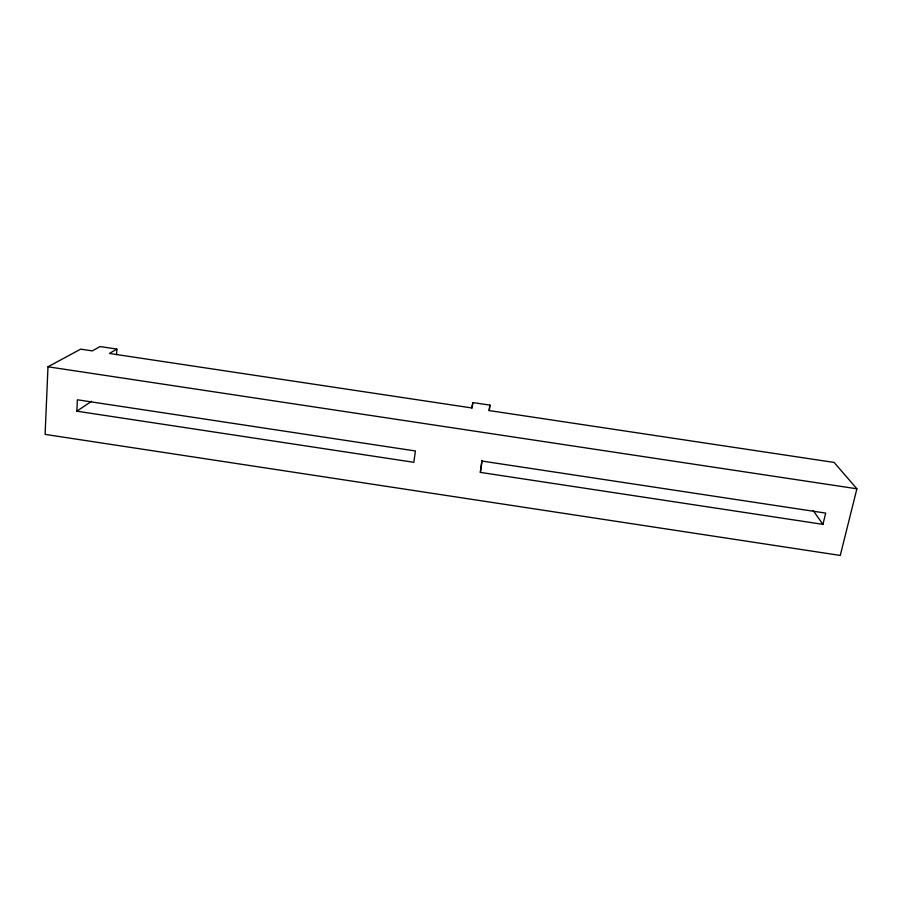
<?xml version="1.0" encoding="UTF-8"?>
<svg xmlns="http://www.w3.org/2000/svg" width="902" height="902" viewBox="0 0 902 902"><rect width="100%" height="100%" fill="white"/><g stroke="black" fill="none" stroke-linecap="round" stroke-linejoin="round"><path stroke-width="1.35" d="M116.888 349.085L100.066 346.56L92.297 350.901L80.661 349.142L47.986 366.787L45.1 434.381L840.269 555.44L856.9 488.794L834.124 462.433L489.234 410.579L489.921 405.133L472.84 402.563L471.836 407.963L109.424 353.471L116.888 349.085L116.561 354.621M76.828 411.188L77.403 399.789L415.394 450.977L413.849 462.309L76.828 411.188L91.53 401.3M480.349 472.389L482.085 461.069L825.691 513.103L822.951 524.355L480.349 472.389L481.905 460.415M472.028 408.065L472.84 402.563M489.087 410.635L489.921 405.133M47.986 366.787L856.9 488.794M813.187 510.577L822.951 524.355"/></g></svg>
